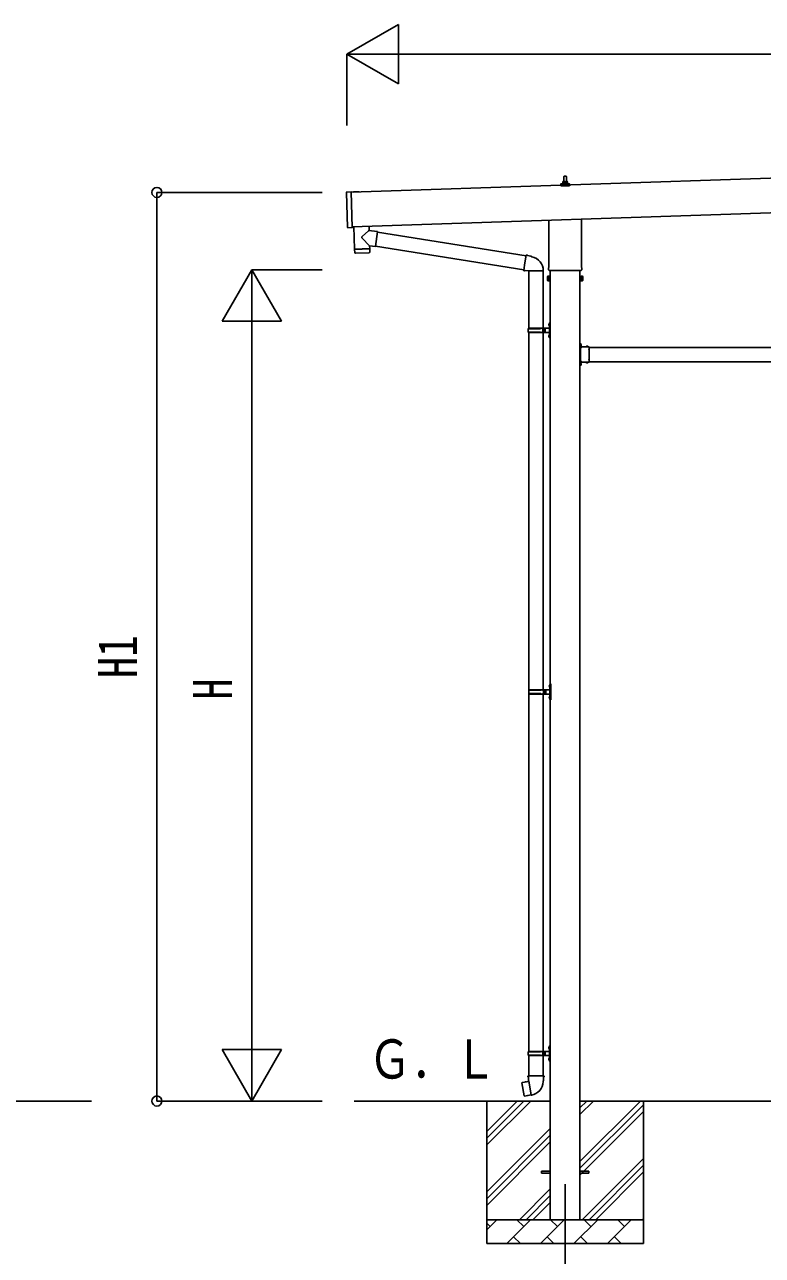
# Model space of a CAD drawing. Units: millimetres, scale not verified. Extents: x -21025 to 21025, y -14850 to 14850.
# Drawn here: x -2966 to 140, y -11395 to -6213 of the extents above; entities that cross this region are included whole.
import ezdxf
from ezdxf.enums import TextEntityAlignment as Align

# ---------------------------------------------------------------- set-up
doc = ezdxf.new("R2010")
doc.units = ezdxf.units.MM
doc.header["$LTSCALE"] = 60
for name, color, linetype in [('0-4_YKK_12', 2, 'Continuous'), ('0-5_YKK_13', 4, 'Continuous'), ('0-6_YKK_A1', 4, 'Continuous'), ('0-7_YKK_D', 6, 'Continuous')]:
    doc.layers.add(name, color=color, linetype=linetype)
doc.styles.add('ＭＳ ゴシック', font='')
doc.styles.get('ＭＳ ゴシック').set_extended_font_data('MS Gothic')

msp = doc.modelspace()

# ---------------------------------------------------------------- linework, layer by layer
at = {"layer": '0-4_YKK_12'}
msp.add_line((-690.14, -11095), (-690.14, -11595), dxfattribs=at)
at = {"layer": '0-5_YKK_13'}
for p, q in [((-708.39, -6891.24), (-708.39, -6883.53)), ((-671.89, -6891.24), (-708.39, -6891.24)), ((-708.01, -6882.74), (-672.27, -6882.74)), ((-707.63, -6882.55), (-700.91, -6880.92)), ((-700.52, -6880.74), (-679.76, -6880.74)), ((-700.14, -6879.95), (-700.14, -6875.74)), ((-699.14, -6875.74), (-681.14, -6875.74)), ((-696.14, -6875.74), (-695.41, -6852.21)), ((-694.41, -6851.24), (-685.87, -6851.24)), ((-684.87, -6852.21), (-684.14, -6875.74)), ((-680.14, -6879.95), (-680.14, -6875.74)), ((-672.66, -6882.55), (-679.38, -6880.92)), ((-671.89, -6891.24), (-671.89, -6883.53)), ((-1606.35, -7066.7), (-1611.28, -6918.78)), ((-1591.32, -6917.12), (-1610.31, -6917.75)), ((-1557.33, -6916.2), (-1581.82, -6917.02)), ((-758.44, -7235.23), (-758.44, -7035.86)), ((-621.84, -7031.3), (-621.84, -7235.23)), ((-1515.86, -7061.1), (-1515.25, -7079.29)), ((-1479.65, -7084.35), (-1488.61, -7147.41)), ((-1479.91, -7086.17), (-854.01, -7185.83)), ((-1513.1, -7143.93), (-1544.59, -7111.42)), ((-1513.1, -7143.93), (-1488.61, -7147.41)), ((-1513.1, -7143.93), (-1512.69, -7155.94)), ((-1488.35, -7145.58), (-864.43, -7244.92)), ((-1576.63, -7159.07), (-1575.96, -7172.11)), ((-1515.35, -7173.04), (-1572.86, -7174.96)), ((-1572.16, -7157.92), (-1572.11, -7158.92)), ((-1517.19, -7156.09), (-1517.18, -7157.09)), ((-853.69, -7184.01), (-859.22, -7215.37)), ((-853.69, -7184.01), (-852.55, -7182.03)), ((-852.55, -7182.03), (-848.98, -7182.65)), ((-848.98, -7182.65), (-848.57, -7185)), ((-834.05, -7187.83), (-832.37, -7189.45)), ((-832.37, -7189.45), (-830.25, -7189.9)), ((-864.75, -7246.74), (-859.22, -7215.37)), ((-864.75, -7246.74), (-864.35, -7248.99)), ((-864.75, -7246.74), (-859.6, -7247.56)), ((-864.35, -7248.99), (-860.79, -7249.62)), ((-860.79, -7249.62), (-859.6, -7247.56)), ((-859.6, -7247.56), (-845, -7249.87)), ((-845, -7249.87), (-842.79, -7248.89)), ((-782.49, -7249.28), (-843.68, -7249.28)), ((-842.64, -7249.28), (-842.64, -7491)), ((-782.64, -7249.28), (-782.64, -7491)), ((-760.14, -7244), (-760.14, -7238.5)), ((-622.2, -7247.5), (-758.08, -7247.5)), ((-620.14, -7238.5), (-620.14, -7244)), ((-764.14, -7273.5), (-763.38, -7272.19)), ((-764.14, -7273.5), (-764.14, -7290.5)), ((-764.14, -7290.5), (-763.38, -7291.81)), ((-757.14, -7277.09), (-763.38, -7277.09)), ((-757.14, -7286.91), (-763.38, -7286.91)), ((-757.14, -7291.81), (-763.38, -7291.81)), ((-754.64, -7291.2), (-757.14, -7291.2)), ((-625.64, -7291.2), (-623.14, -7291.2)), ((-623.14, -7277.09), (-616.9, -7277.09)), ((-623.14, -7286.91), (-616.9, -7286.91)), ((-623.14, -7291.81), (-616.9, -7291.81)), ((-616.14, -7273.5), (-616.9, -7272.19)), ((-616.14, -7290.5), (-616.9, -7291.81)), ((-616.14, -7273.5), (-616.14, -7290.5)), ((-845.64, -7493), (-795.31, -7493)), ((-845.64, -7507), (-795.31, -7507)), ((-844.64, -7491), (-758.64, -7491)), ((-844.64, -7491), (-844.64, -7493)), ((-844.64, -7509), (-844.64, -7507)), ((-844.64, -7509), (-758.64, -7509)), ((-842.64, -7509), (-842.64, -9015.5)), ((-785.64, -7491), (-785.64, -7495.5)), ((-785.64, -7495.5), (-783.64, -7495.5)), ((-785.64, -7509), (-785.64, -7504.5)), ((-785.64, -7504.5), (-783.64, -7504.5)), ((-783.64, -7495.5), (-783.64, -7500)), ((-783.64, -7504.5), (-783.64, -7500)), ((-782.64, -7509), (-782.64, -9013.5)), ((-777.64, -7491), (-777.64, -7500)), ((-777.64, -7495.5), (-774.64, -7495.5)), ((-777.64, -7509), (-777.64, -7500)), ((-777.64, -7504.5), (-774.64, -7504.5)), ((-774.64, -7495.5), (-774.64, -7500)), ((-774.64, -7504.5), (-774.64, -7500)), ((-758.94, -7473.85), (-756.9, -7474.85)), ((-757.67, -7471.85), (-757.04, -7471.85)), ((-757.67, -7471.85), (-757.67, -7480.15)), ((-757.67, -7480.15), (-757.04, -7480.15)), ((-757.04, -7471.85), (-757.04, -7480.15)), ((-757.04, -7471.85), (-756.64, -7472.25)), ((-757.04, -7480.15), (-756.64, -7479.75)), ((-756.9, -7474.85), (-756.29, -7476)), ((-756.64, -7468), (-753.64, -7466.5)), ((-756.64, -7468), (-756.64, -7500)), ((-756.64, -7472.25), (-756.64, -7479.75)), ((-756.64, -7532), (-756.64, -7500)), ((-753.64, -7466.5), (-753.64, -7500)), ((-753.64, -7466.5), (-752.64, -7466.5)), ((-753.64, -7533.5), (-753.64, -7500)), ((-752.64, -7466.5), (-752.64, -7500)), ((-752.64, -7533.5), (-752.64, -7500)), ((-758.94, -7521.85), (-756.9, -7522.85)), ((-757.67, -7519.85), (-757.04, -7519.85)), ((-757.67, -7519.85), (-757.67, -7528.15)), ((-757.67, -7528.15), (-757.04, -7528.15)), ((-757.04, -7519.85), (-757.04, -7528.15)), ((-757.04, -7519.85), (-756.64, -7520.25)), ((-757.04, -7528.15), (-756.64, -7527.75)), ((-756.9, -7522.85), (-756.29, -7524)), ((-756.64, -7520.25), (-756.64, -7527.75)), ((-756.64, -7532), (-753.64, -7533.5)), ((-753.64, -7533.5), (-752.64, -7533.5)), ((-626.04, -7554.5), (-627.64, -7554.5)), ((-627.64, -7559), (-626.04, -7559)), ((-626.04, -7560), (-627.64, -7560)), ((-621.94, -7562), (-627.64, -7562)), ((-626.04, -7564), (-627.64, -7564)), ((-627.64, -7565), (-626.04, -7565)), ((-626.04, -7571.46), (-626.04, -7554.5)), ((-626.04, -7557.97), (-626.04, -7566.03)), ((-626.04, -7560.87), (-623.38, -7559.55)), ((-626.04, -7563.13), (-623.38, -7564.45)), ((-625.18, -7557.27), (-625.34, -7557.27)), ((-589.64, -7569.9), (-626.04, -7569.9)), ((-625.64, -7571.5), (-622.64, -7571.5)), ((-625.64, -7580.29), (-625.64, -7573.5)), ((-625.64, -7622.29), (-625.64, -7581.71)), ((-625.18, -7566.73), (-625.34, -7566.73)), ((-602.38, -7569.04), (-602.38, -7569.2)), ((-593.61, -7569.9), (-601.68, -7569.9)), ((-598.77, -7569.9), (-600.09, -7567.24)), ((-596.52, -7569.9), (-595.19, -7567.24)), ((-592.91, -7569.04), (-592.91, -7569.2)), ((-589.64, -7580.29), (-589.64, -7569.9)), ((-589.64, -7622.29), (-589.64, -7581.71)), ((-626.04, -7640), (-627.64, -7640)), ((-626.04, -7644), (-627.64, -7644)), ((-626.04, -7649.5), (-627.64, -7649.5)), ((-626.04, -7649.5), (-626.04, -7632.54)), ((-589.64, -7634.1), (-626.04, -7634.1)), ((-626.04, -7637.97), (-626.04, -7646.03)), ((-626.04, -7640.87), (-623.38, -7639.55)), ((-626.04, -7643.13), (-623.38, -7644.45)), ((-625.64, -7630.5), (-625.64, -7623.71)), ((-622.64, -7632.5), (-625.64, -7632.5)), ((-625.18, -7637.26), (-625.34, -7637.26)), ((-625.18, -7646.74), (-625.34, -7646.74)), ((-602.38, -7634.96), (-602.38, -7634.8)), ((-593.61, -7634.1), (-601.68, -7634.1)), ((-598.77, -7634.1), (-600.09, -7636.76)), ((-596.52, -7634.1), (-595.19, -7636.76)), ((-592.91, -7634.96), (-592.91, -7634.8)), ((-589.64, -7634.1), (-589.64, -7623.71)), ((-843.14, -9015.5), (-792.81, -9015.5)), ((-842.14, -9013.5), (-756.14, -9013.5)), ((-842.14, -9013.5), (-842.14, -9015.5)), ((-783.14, -9013.5), (-783.14, -9018)), ((-775.14, -9013.5), (-775.14, -9022.5)), ((-756.44, -8996.35), (-754.4, -8997.35)), ((-755.17, -8994.35), (-754.54, -8994.35)), ((-755.17, -8994.35), (-755.17, -9002.65)), ((-755.17, -9002.65), (-754.54, -9002.65)), ((-754.54, -8994.35), (-754.54, -9002.65)), ((-754.54, -8994.35), (-754.14, -8994.75)), ((-754.54, -9002.65), (-754.14, -9002.25)), ((-754.4, -8997.35), (-753.79, -8998.5)), ((-754.14, -8990.5), (-751.14, -8989)), ((-754.14, -8990.5), (-754.14, -9022.5)), ((-754.14, -8994.75), (-754.14, -9002.25)), ((-751.14, -8989), (-751.14, -9022.5)), ((-751.14, -8989), (-750.14, -8989)), ((-750.14, -8989), (-750.14, -9022.5)), ((-843.14, -9029.5), (-792.81, -9029.5)), ((-842.64, -9029.5), (-842.64, -10536)), ((-842.14, -9031.5), (-842.14, -9029.5)), ((-842.14, -9031.5), (-756.14, -9031.5)), ((-783.14, -9018), (-781.14, -9018)), ((-783.14, -9031.5), (-783.14, -9027)), ((-783.14, -9027), (-781.14, -9027)), ((-782.64, -9031.5), (-782.64, -10536)), ((-781.14, -9018), (-781.14, -9022.5)), ((-781.14, -9027), (-781.14, -9022.5)), ((-775.14, -9018), (-772.14, -9018)), ((-775.14, -9031.5), (-775.14, -9022.5)), ((-775.14, -9027), (-772.14, -9027)), ((-772.14, -9018), (-772.14, -9022.5)), ((-772.14, -9027), (-772.14, -9022.5)), ((-756.44, -9044.35), (-754.4, -9045.35)), ((-755.17, -9042.35), (-754.54, -9042.35)), ((-755.17, -9042.35), (-755.17, -9050.65)), ((-755.17, -9050.65), (-754.54, -9050.65)), ((-754.54, -9042.35), (-754.54, -9050.65)), ((-754.54, -9042.35), (-754.14, -9042.75)), ((-754.54, -9050.65), (-754.14, -9050.25)), ((-754.4, -9045.35), (-753.79, -9046.5)), ((-754.14, -9054.5), (-754.14, -9022.5)), ((-754.14, -9042.75), (-754.14, -9050.25)), ((-754.14, -9054.5), (-751.14, -9056)), ((-751.14, -9056), (-751.14, -9022.5)), ((-751.14, -9056), (-750.14, -9056)), ((-750.14, -9056), (-750.14, -9022.5)), ((-758.94, -10518.85), (-756.9, -10519.85)), ((-757.67, -10516.85), (-757.04, -10516.85)), ((-757.67, -10516.85), (-757.67, -10525.15)), ((-757.04, -10516.85), (-757.04, -10525.15)), ((-757.04, -10516.85), (-756.64, -10517.25)), ((-756.9, -10519.85), (-756.29, -10521)), ((-756.64, -10513), (-753.64, -10511.5)), ((-756.64, -10513), (-756.64, -10545)), ((-756.64, -10517.25), (-756.64, -10524.75)), ((-753.64, -10511.5), (-753.64, -10545)), ((-753.64, -10511.5), (-752.64, -10511.5)), ((-752.64, -10511.5), (-752.64, -10545)), ((-845.64, -10538), (-795.31, -10538)), ((-845.64, -10552), (-795.31, -10552)), ((-844.64, -10536), (-758.64, -10536)), ((-844.64, -10536), (-844.64, -10538)), ((-844.64, -10554), (-844.64, -10552)), ((-844.64, -10554), (-758.64, -10554)), ((-842.64, -10554), (-842.64, -10638.93)), ((-785.64, -10536), (-785.64, -10540.5)), ((-785.64, -10540.5), (-783.64, -10540.5)), ((-785.64, -10554), (-785.64, -10549.5)), ((-785.64, -10549.5), (-783.64, -10549.5)), ((-783.64, -10540.5), (-783.64, -10545)), ((-783.64, -10549.5), (-783.64, -10545)), ((-782.64, -10554), (-782.64, -10638.93)), ((-777.64, -10536), (-777.64, -10545)), ((-777.64, -10540.5), (-774.64, -10540.5)), ((-777.64, -10554), (-777.64, -10545)), ((-777.64, -10549.5), (-774.64, -10549.5)), ((-774.64, -10540.5), (-774.64, -10545)), ((-774.64, -10549.5), (-774.64, -10545)), ((-758.94, -10566.85), (-756.9, -10567.85)), ((-757.67, -10525.15), (-757.04, -10525.15)), ((-757.67, -10564.85), (-757.04, -10564.85)), ((-757.67, -10564.85), (-757.67, -10573.15)), ((-757.04, -10525.15), (-756.64, -10524.75)), ((-757.04, -10564.85), (-757.04, -10573.15)), ((-757.04, -10564.85), (-756.64, -10565.25)), ((-756.9, -10567.85), (-756.29, -10569)), ((-756.64, -10577), (-756.64, -10545)), ((-756.64, -10565.25), (-756.64, -10572.75)), ((-753.64, -10578.5), (-753.64, -10545)), ((-752.64, -10578.5), (-752.64, -10545)), ((-757.67, -10573.15), (-757.04, -10573.15)), ((-757.04, -10573.15), (-756.64, -10572.75)), ((-756.64, -10577), (-753.64, -10578.5)), ((-753.64, -10578.5), (-752.64, -10578.5)), ((-871.1, -10667.38), (-871.91, -10668.55)), ((-871.91, -10668.55), (-862.29, -10723.11)), ((-843.23, -10662.13), (-871.1, -10667.38)), ((-858.36, -10664.78), (-858.57, -10665.02)), ((-844.49, -10638.93), (-846.64, -10639.71)), ((-846.64, -10639.71), (-846.64, -10643.33)), ((-846.64, -10643.33), (-844.4, -10644.14)), ((-844.49, -10638.93), (-812.64, -10638.93)), ((-844.49, -10638.93), (-844.4, -10644.14)), ((-844.4, -10644.14), (-844.14, -10658.93)), ((-844.14, -10658.93), (-842.79, -10660.93)), ((-832.88, -10719.42), (-843.01, -10661.95)), ((-842.99, -10661.13), (-842.99, -10661.83)), ((-842.79, -10660.93), (-842.82, -10660.93)), ((-780.79, -10638.93), (-812.64, -10638.93)), ((-782.45, -10660.87), (-782.53, -10663.03)), ((-781.14, -10658.93), (-782.45, -10660.87)), ((-778.64, -10643.33), (-780.88, -10644.14)), ((-780.79, -10638.93), (-778.64, -10639.71)), ((-778.64, -10639.71), (-778.64, -10643.33)), ((-848.27, -10722.02), (-848.55, -10721.86)), ((-832.57, -10720.19), (-832.82, -10719.52)), ((-790.14, -11040.5), (-752.64, -11040.5)), ((-790.14, -11049.5), (-790.14, -11040.5)), ((-790.14, -11049.5), (-752.64, -11049.5)), ((-627.64, -11040.5), (-590.14, -11040.5)), ((-627.64, -11049.5), (-590.14, -11049.5)), ((-590.14, -11049.5), (-590.14, -11040.5))]:
    msp.add_line(p, q, dxfattribs=at)
for points in [[(-1591.32, -6917.12), (-1586.33, -7067.04), (-1605.31, -7067.67)], [(-1581.79, -6918.02), (-1557.3, -6917.2), (-1557.33, -6916.2)], [(-1579.82, -7063.23), (-1576.66, -7158.07), (-1512.69, -7155.94)], [(-1515.25, -7079.29), (-1517.34, -7081.05), (-1544.56, -7104.09)], [(-1479.65, -7084.35), (-1505.56, -7080.66), (-1515.25, -7079.29)], [(-1512.45, -7169.99), (-1512.66, -7156.94), (-1576.63, -7159.07)], [(-853.69, -7184.01), (-848.57, -7185), (-834.05, -7187.83)], [(-757.14, -7291.81), (-757.14, -7272.19), (-763.38, -7272.19)], [(-757.14, -7291.2), (-757.14, -7272.8), (-754.64, -7272.8)], [(-623.14, -7291.2), (-623.14, -7272.8), (-625.64, -7272.8)], [(-623.14, -7291.81), (-623.14, -7272.19), (-616.9, -7272.19)], [(-758.94, -7478.15), (-756.9, -7477.15), (-756.29, -7476)], [(-758.94, -7526.15), (-756.9, -7525.15), (-756.29, -7524)], [(-627.64, -7569.5), (-627.64, -7563.5), (-627.64, -7560.5), (-627.64, -7554.5)], [(-625.64, -7573.5), (-622.64, -7573.5), (-622.64, -7569.9)], [(-627.64, -7649.5), (-627.64, -7643.5), (-627.64, -7640.5), (-627.64, -7634.5)], [(-625.64, -7630.5), (-622.64, -7630.5), (-622.64, -7634.1)], [(-756.44, -9000.65), (-754.4, -8999.65), (-753.79, -8998.5)], [(-756.44, -9048.65), (-754.4, -9047.65), (-753.79, -9046.5)], [(-758.94, -10523.15), (-756.9, -10522.15), (-756.29, -10521)], [(-758.94, -10571.15), (-756.9, -10570.15), (-756.29, -10569)], [(-856.11, -10664.56), (-856.39, -10664.4), (-858.36, -10664.78)], [(-780.79, -10638.93), (-780.88, -10644.14), (-781.14, -10658.93)], [(-833.15, -10719.33), (-861.13, -10723.93), (-862.29, -10723.11)], [(-846.08, -10721.46), (-846.29, -10721.69), (-848.27, -10722.02)]]:
    msp.add_lwpolyline(points, dxfattribs=at)
for points in [[(-754.64, -7292.5), (-754.64, -7271.5), (-752.64, -7271.5), (-752.64, -7292.5)], [(-625.64, -7292.5), (-625.64, -7271.5), (-627.64, -7271.5), (-627.64, -7292.5)]]:
    msp.add_lwpolyline(points, close=True, dxfattribs=at)
for centre, radius, start, end in [((-707.39, -6883.53), 1, 103.62699, 180), ((-701.14, -6879.95), 1, 283.62699, 0), ((-696.06, -6876.37), 4.13, 90, 171.17633), ((-699.14, -6876.74), 1, 90, 180), ((-694.41, -6852.24), 1, 90, 178.60509), ((-686.81, -6875.74), 4.83, 133.60282, 180), ((-693.47, -6875.74), 4.83, 0, 46.39718), ((-685.87, -6852.24), 1, 1.39491, 90), ((-684.23, -6876.37), 4.13, 8.82367, 90), ((-681.14, -6876.74), 1, 0, 90), ((-679.14, -6879.95), 1, 180, 256.37301), ((-672.89, -6883.53), 1, 0, 76.37301), ((-1610.28, -6918.75), 1, 91.90915, 181.90915), ((-1605.35, -7066.67), 1, 181.90915, 271.90915), ((-1541.17, -7107.77), 5, 132.56466, 226.88314), ((-1572.97, -7171.96), 3, 182.90915, 271.95747), ((-1515.45, -7170.04), 3, 271.90915, 0.90915), ((-842.79, -7248.89), 60.3, 359.62495, 78), ((-756.14, -7238.5), 4, 125.09963, 180), ((-756.14, -7244), 4, 180, 194.47751), ((-756.14, -7244), 4, 194.47751, 241.04498), ((-624.14, -7244), 4, 298.95502, 345.52249), ((-624.14, -7238.5), 4, 0, 54.90037), ((-624.14, -7244), 4, 345.52249, 0), ((-759.8, -7274.64), 4.34, 145.61575, 214.38425), ((-747.9, -7282), 16.24, 162.41205, 197.58795), ((-759.8, -7289.36), 4.34, 145.61575, 214.38425), ((-620.49, -7274.64), 4.34, 325.61575, 34.38425), ((-632.38, -7282), 16.24, 342.41205, 17.58795), ((-620.49, -7289.36), 4.34, 325.61575, 34.38425), ((-796.89, -7500), 49.25, 171.82876, 180.00002), ((-796.89, -7500), 49.25, 180.00002, 188.17127), ((-795.31, -7491), 2, 270, 359.99998), ((-795.31, -7509), 2, 0.00005, 90.00004), ((-753.34, -7476), 6, 136.21765, 223.78235), ((-758.64, -7489), 2, 270, 359.99998), ((-758.64, -7511), 2, 0.00005, 90.00004), ((-753.34, -7524), 6, 136.21765, 223.78235), ((-625.34, -7557.97), 0.7, 90, 180), ((-625.34, -7566.03), 0.7, 180, 270), ((-625.18, -7558.13), 0.862, 39.12355, 90), ((-629.94, -7562), 7, 0, 39.12355), ((-629.94, -7562), 7, 320.87645, 0), ((-625.64, -7569.5), 2, 180, 270), ((-626.34, -7581), 1, 314.427, 45.573), ((-625.18, -7565.87), 0.862, 270, 320.87645), ((-601.68, -7569.2), 0.7, 180, 270), ((-601.51, -7569.04), 0.862, 129.12355, 180), ((-597.64, -7573.8), 7, 90, 129.12355), ((-597.64, -7573.8), 7, 50.87645, 90), ((-593.61, -7569.2), 0.7, 270, 0), ((-593.77, -7569.04), 0.862, 0, 50.87645), ((-588.94, -7581), 1, 134.427, 225.573), ((-625.64, -7634.5), 2, 90, 180), ((-625.34, -7637.97), 0.7, 90, 180), ((-625.34, -7646.03), 0.7, 180, 270), ((-626.34, -7623), 1, 314.427, 45.573), ((-625.18, -7638.13), 0.862, 39.12355, 90), ((-625.18, -7645.87), 0.862, 270, 320.87645), ((-629.94, -7642), 7, 0, 39.12355), ((-629.94, -7642), 7, 320.87645, 0), ((-601.68, -7634.8), 0.7, 90, 180), ((-601.51, -7634.96), 0.862, 180, 230.87645), ((-597.64, -7630.2), 7, 230.87645, 270), ((-597.64, -7630.2), 7, 270, 309.12355), ((-593.61, -7634.8), 0.7, 0, 90), ((-593.77, -7634.96), 0.862, 309.12355, 0), ((-588.94, -7623), 1, 134.427, 225.573), ((-794.39, -9022.5), 49.25, 171.82876, 180.00002), ((-792.81, -9013.5), 2, 270, 359.99998), ((-750.84, -8998.5), 6, 136.21765, 223.78235), ((-756.14, -9011.5), 2, 270, 359.99998), ((-794.39, -9022.5), 49.25, 180.00002, 188.17127), ((-792.81, -9031.5), 2, 0.00005, 90.00004), ((-750.84, -9046.5), 6, 136.21765, 223.78235), ((-756.14, -9033.5), 2, 0.00005, 90.00004), ((-753.34, -10521), 6, 136.21765, 223.78235), ((-796.89, -10545), 49.25, 171.82876, 180.00002), ((-796.89, -10545), 49.25, 180.00002, 188.17127), ((-795.31, -10536), 2, 270, 359.99998), ((-795.31, -10554), 2, 0.00005, 90.00004), ((-753.34, -10569), 6, 136.21765, 223.78235), ((-758.64, -10534), 2, 270, 359.99998), ((-758.64, -10556), 2, 0.00005, 90.00004), ((-843.29, -10661.83), 0.3, 280.66842, 0), ((-842.79, -10661.13), 0.2, 100, 180), ((-842.79, -10660.93), 60.3, 279.96938, 358), ((-833.1, -10719.63), 0.3, 20, 99.33158), ((-832.39, -10720.12), 0.2, 200, 279.96938)]:
    msp.add_arc(centre, radius, start, end, dxfattribs=at)
at = {"layer": '0-6_YKK_A1'}
for p, q in [((3800.74, -6738.83), (-1591.28, -6918.54)), ((-1586.45, -7063.46), (3805.57, -6883.72)), ((-752.64, -7247.5), (-752.64, -11245)), ((-627.64, -11245), (-627.64, -7247.5)), ((-589.64, -7572), (1009.36, -7572)), ((-622.64, -7632), (-627.14, -7632)), ((-589.64, -7632), (1009.36, -7632)), ((-3454.4, -10745), (-2684.4, -10745)), ((-752.64, -10745), (-1577.75, -10745)), ((-1020.14, -10745), (-1020.14, -11345)), ((-1020.14, -10930.05), (-835.09, -10745)), ((-1020.14, -10901.77), (-863.37, -10745)), ((-1020.14, -10873.48), (-891.66, -10745)), ((1047.36, -10745), (-627.64, -10745)), ((-627.64, -11000.1), (-372.54, -10745)), ((-627.64, -10802.11), (-570.53, -10745)), ((-627.64, -10773.82), (-598.82, -10745)), ((-627.64, -11028.38), (-360.14, -10760.88)), ((-360.14, -10745), (-360.14, -11345)), ((-627.64, -11056.67), (-360.14, -10789.17)), ((-1020.14, -11128.04), (-752.64, -10860.54)), ((-1020.14, -11156.32), (-752.64, -10888.82)), ((-1020.14, -11184.61), (-752.64, -10917.11)), ((-617.98, -11245), (-360.14, -10987.16)), ((-589.7, -11245), (-360.14, -11015.44)), ((-561.42, -11245), (-360.14, -11043.73)), ((-882.54, -11245), (-752.64, -11115.1)), ((-854.26, -11245), (-752.64, -11143.38)), ((-825.97, -11245), (-752.64, -11171.67)), ((-1020.14, -11245), (-360.14, -11245)), ((-1020.14, -11287.89), (-977.25, -11245)), ((-935.83, -11345), (-835.83, -11245)), ((-864.38, -11273.55), (-892.93, -11245)), ((-794.4, -11345), (-694.4, -11245)), ((-722.96, -11273.55), (-751.51, -11245)), ((-652.98, -11345), (-552.98, -11245)), ((-581.54, -11273.55), (-610.09, -11245)), ((-511.56, -11345), (-411.56, -11245)), ((-440.12, -11273.55), (-468.67, -11245)), ((-363.43, -11245), (-360.14, -11241.72)), ((-1005.8, -11273.55), (-1020.14, -11259.21)), ((-360.14, -11345), (-1020.14, -11345)), ((-907.27, -11316.45), (-878.72, -11345)), ((-765.85, -11316.45), (-737.3, -11345)), ((-624.43, -11316.45), (-595.88, -11345)), ((-483.01, -11316.45), (-454.46, -11345))]:
    msp.add_line(p, q, dxfattribs=at)
msp.add_lwpolyline([(-622.64, -7572), (-627.14, -7572), (-627.14, -7632)], dxfattribs=at)
at = {"layer": '0-7_YKK_D'}
for p, q in [((-1608.74, -6337.55), (-1392.24, -6212.55)), ((-1392.24, -6462.55), (-1392.24, -6212.55)), ((-1608.74, -6637.55), (-1608.74, -6336.55)), ((-1608.74, -6337.55), (-1392.24, -6462.55)), ((-1608.74, -6337.55), (-1175.73, -6337.55)), ((3573.04, -6337.55), (-1358.74, -6337.55)), ((-1712.78, -6919.05), (-2409.74, -6919.05)), ((-2408.74, -10745), (-2408.74, -6919.05)), ((-2008.74, -7245), (-2133.74, -7461.51)), ((-1712.78, -7245), (-2009.74, -7245)), ((-2008.74, -7245), (-1883.74, -7461.51)), ((-2008.74, -7245), (-2008.74, -7678.01)), ((-2133.74, -7461.51), (-1883.74, -7461.51)), ((-2008.74, -10495), (-2008.74, -7495)), ((-2008.74, -10745), (-2008.74, -10311.99)), ((-2008.74, -10745), (-2133.74, -10528.49)), ((-1883.74, -10528.49), (-2133.74, -10528.49)), ((-2008.74, -10745), (-1883.74, -10528.49)), ((-1712.78, -10745), (-2409.74, -10745)), ((-1712.78, -10745), (-2009.74, -10745))]:
    msp.add_line(p, q, dxfattribs=at)
for centre in [(-2408.74, -6919.05), (-2408.74, -10745)]:
    msp.add_circle(centre, 21.25, dxfattribs=at)

# ---------------------------------------------------------------- texts
at = {"layer": '0-6_YKK_A1', "style": 'ＭＳ ゴシック', "width": 0.8}
msp.add_text('Ｇ．Ｌ', height=165, dxfattribs=at).set_placement((-1518.49, -10699.81), align=Align.BOTTOM_LEFT)
at = {"layer": '0-7_YKK_D', "style": 'ＭＳ ゴシック', "width": 0.8}
for s, p in [('H1', (-2442.74, -8964.03)), ('H', (-2042.74, -9055))]:
    msp.add_text(s, height=165, rotation=90, dxfattribs=at).set_placement(p, align=Align.BOTTOM_LEFT)

doc.saveas('drawing.dxf')
